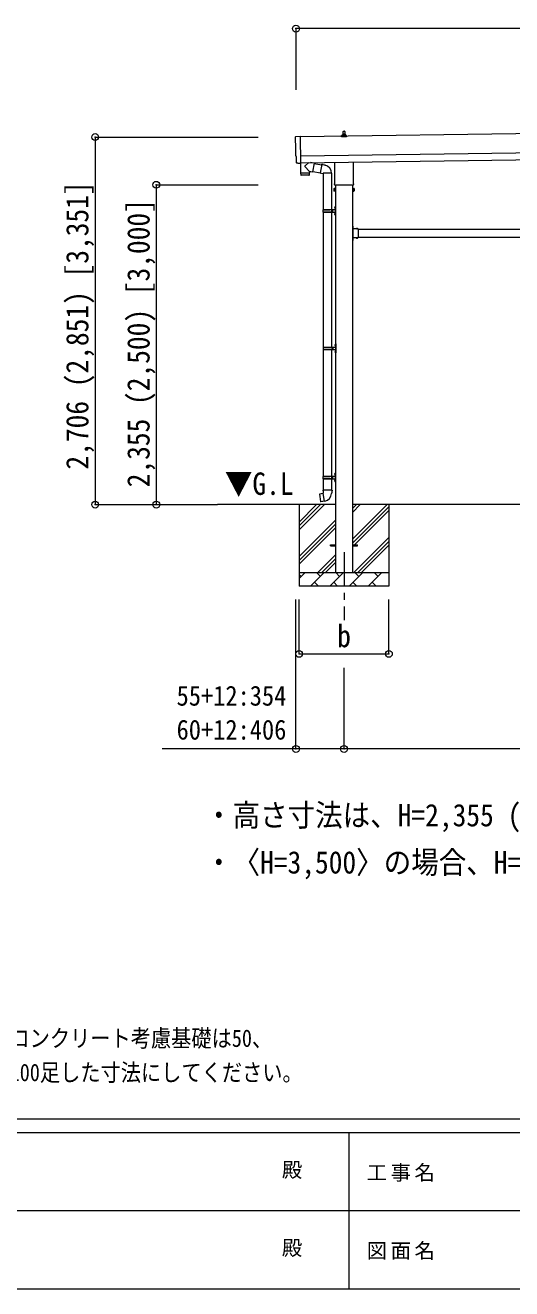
# Model space of a CAD drawing. Units: millimetres at full size, sheet at 1:50; details may follow other scales. Extents: x -14053 to 14053, y -9700 to 9700.
# Drawn here: x -3129 to 451, y -9700 to -398 of the extents above; entities that cross this region are included whole.
import ezdxf
from ezdxf.enums import TextEntityAlignment as Align

# ---------------------------------------------------------------- set-up
doc = ezdxf.new("R2010")
doc.units = ezdxf.units.MM
doc.header["$LTSCALE"] = 50
doc.header["$PDMODE"] = 32
doc.header["$PDSIZE"] = 50
doc.linetypes.add('CHAIN1', pattern=[8, 5, -1, 1, -1])
doc.linetypes.add('USER3', pattern=[4, 3, -1])
for name, color, linetype, lineweight in [('0-1_Defpoints', 7, 'CHAIN1', 9), ('0-2_TEXT1', 4, 'Continuous', 9), ('0-3_SHAPE', 7, 'Continuous', 9), ('0-7_PARTS2', 7, 'Continuous', 9), ('0-8_TABLE1', 6, 'Continuous', 9), ('0-9_DIM1', 7, 'Continuous', 9), ('0-D', 7, 'Continuous', 9), ('F-0', 7, 'Continuous', 9)]:
    doc.layers.add(name, color=color, linetype=linetype, lineweight=lineweight)
doc.styles.add('ＭＳ ゴシック', font='')
doc.styles.get('ＭＳ ゴシック').set_extended_font_data('MS Gothic')

msp = doc.modelspace()

# ---------------------------------------------------------------- linework, layer by layer
at = {"layer": '0-1_Defpoints'}
msp.add_line((-783.09, -4277.21), (-783.09, -4777.21), dxfattribs=at)
at = {"layer": '0-2_TEXT1'}
for p, q in [((4259.14, -1143.76), (-1105.81, -1220.4)), ((-800.57, -1209.76), (-793.85, -1208.13)), ((-793.47, -1207.94), (-772.71, -1207.94)), ((-793.09, -1207.16), (-793.09, -1202.94)), ((-792.09, -1202.94), (-774.09, -1202.94)), ((-789.09, -1202.94), (-788.36, -1179.42)), ((-787.36, -1178.44), (-778.81, -1178.44)), ((-777.81, -1179.42), (-777.09, -1202.94)), ((-773.09, -1207.16), (-773.09, -1202.94)), ((-765.6, -1209.76), (-772.32, -1208.13)), ((-1137.43, -1217.42), (-1105.88, -1215.31)), ((-1105.88, -1215.31), (-1103.04, -1414.15)), ((-1103.81, -1360.39), (4261.14, -1283.75)), ((-801.34, -1218.44), (-801.34, -1210.73)), ((-764.84, -1218.44), (-801.34, -1218.44)), ((-800.96, -1209.94), (-765.22, -1209.94)), ((-764.84, -1218.44), (-764.84, -1210.73)), ((-1103.1, -1410.38), (4261.86, -1333.74)), ((-1122.67, -1414.43), (-1129.6, -1414.17)), ((-851.39, -1562.43), (-851.39, -1406.79)), ((-714.79, -1404.83), (-714.79, -1562.43)), ((-853.09, -1571.21), (-853.09, -1565.71)), ((-715.15, -1574.71), (-851.02, -1574.71)), ((-845.59, -1574.71), (-845.59, -4427.21)), ((-720.59, -1574.71), (-720.59, -4427.21)), ((-713.09, -1565.71), (-713.09, -1571.21)), ((-857.09, -1600.71), (-856.33, -1599.39)), ((-857.09, -1600.71), (-857.09, -1617.71)), ((-857.09, -1617.71), (-856.33, -1619.02)), ((-850.09, -1599.39), (-856.33, -1599.39)), ((-850.09, -1604.3), (-856.33, -1604.3)), ((-850.09, -1614.11), (-856.33, -1614.11)), ((-850.09, -1619.02), (-856.33, -1619.02)), ((-850.09, -1619.02), (-850.09, -1599.39)), ((-850.09, -1600.01), (-847.59, -1600.01)), ((-847.59, -1618.41), (-850.09, -1618.41)), ((-720.59, -1619.71), (-718.59, -1619.71)), ((-716.09, -1600.01), (-718.59, -1600.01)), ((-718.59, -1618.41), (-716.09, -1618.41)), ((-716.09, -1619.02), (-716.09, -1599.39)), ((-716.09, -1599.39), (-709.85, -1599.39)), ((-716.09, -1604.3), (-709.85, -1604.3)), ((-716.09, -1614.11), (-709.85, -1614.11)), ((-716.09, -1619.02), (-709.85, -1619.02)), ((-709.09, -1600.71), (-709.85, -1599.39)), ((-709.09, -1617.71), (-709.85, -1619.02)), ((-709.09, -1600.71), (-709.09, -1617.71)), ((-718.59, -1876.21), (-720.59, -1876.21)), ((-720.59, -1883.21), (-718.59, -1883.21)), ((-720.59, -1889.21), (-718.59, -1889.21)), ((-714.59, -1899.21), (-720.09, -1899.21)), ((-720.09, -1899.21), (-720.09, -1959.21)), ((-718.59, -1876.21), (-718.59, -1896.21)), ((-718.08, -1880.31), (-718.59, -1880.31)), ((-678.59, -1896.21), (-718.59, -1896.21)), ((-718.59, -1900.21), (-718.59, -1958.21)), ((-681.69, -1895.7), (-681.69, -1896.21)), ((-678.59, -1896.21), (-678.59, -1962.21)), ((-678.59, -1899.21), (2112.41, -1899.21)), ((-720.59, -1969.21), (-718.59, -1969.21)), ((-720.59, -1975.21), (-718.59, -1975.21)), ((-718.59, -1982.21), (-720.59, -1982.21)), ((-714.59, -1959.21), (-720.09, -1959.21)), ((-718.59, -1960.21), (-714.59, -1960.21)), ((-718.59, -1962.21), (-718.59, -1982.21)), ((-678.59, -1962.21), (-718.59, -1962.21)), ((-718.08, -1966.31), (-718.59, -1966.31)), ((-681.69, -1962.71), (-681.69, -1962.21)), ((-678.59, -1959.21), (2112.41, -1959.21)), ((-883.09, -4222.71), (-845.59, -4222.71)), ((-883.09, -4231.71), (-883.09, -4222.71)), ((-883.09, -4231.71), (-845.59, -4231.71)), ((-720.59, -4222.71), (-683.09, -4222.71)), ((-720.59, -4231.71), (-683.09, -4231.71)), ((-683.09, -4231.71), (-683.09, -4222.71))]:
    msp.add_line(p, q, dxfattribs=at)
for points in [[(-1132.48, -1411.22), (-1133.15, -1364.19), (-1133.75, -1364.2)], [(-1121.93, -1414.15), (-1121.28, -1413.51), (-1103.04, -1414.15)], [(-718.59, -1619.71), (-718.59, -1598.71), (-720.59, -1598.71)], [(-718.08, -1880.31), (-718.08, -1892.11), (-718.59, -1892.11)], [(-718.59, -1900.21), (-714.59, -1900.21), (-714.59, -1898.21), (-718.59, -1898.21)], [(-681.69, -1895.7), (-693.49, -1895.7), (-693.49, -1896.21)], [(-718.59, -1958.21), (-714.59, -1958.21), (-714.59, -1960.21)], [(-718.08, -1966.31), (-718.08, -1978.11), (-718.59, -1978.11)], [(-681.69, -1962.71), (-693.49, -1962.71), (-693.49, -1962.21)]]:
    msp.add_lwpolyline(points, dxfattribs=at)
msp.add_lwpolyline([(-847.59, -1619.71), (-847.59, -1598.71), (-845.59, -1598.71), (-845.59, -1619.71)], close=True, dxfattribs=at)
at = {"layer": '0-2_TEXT1', "linetype": 'USER3'}
for points in [[(-715.98, -1883.71), (-718.76, -1885.06), (-719.36, -1886.21)], [(-715.98, -1888.71), (-718.76, -1887.35), (-719.36, -1886.21)], [(-690.09, -1893.59), (-688.73, -1896.37), (-687.59, -1896.98)], [(-685.09, -1893.59), (-686.44, -1896.37), (-687.59, -1896.98)], [(-715.98, -1969.71), (-718.76, -1971.06), (-719.36, -1972.21)], [(-715.98, -1974.71), (-718.76, -1973.35), (-719.36, -1972.21)], [(-690.09, -1964.82), (-688.73, -1962.04), (-687.59, -1961.43)], [(-685.09, -1964.82), (-686.44, -1962.04), (-687.59, -1961.43)]]:
    msp.add_lwpolyline(points, dxfattribs=at)
at = {"layer": '0-2_TEXT1'}
for centre, radius, start, end in [((-794.09, -1207.16), 1, 283.62699, 0), ((-789, -1203.58), 4.13, 90, 171.17633), ((-792.09, -1203.94), 1, 90, 180), ((-787.36, -1179.44), 1, 90, 178.60509), ((-779.75, -1202.94), 4.83, 133.60282, 180), ((-786.42, -1202.94), 4.83, 0, 46.39718), ((-778.81, -1179.44), 1, 1.39491, 90), ((-777.17, -1203.58), 4.13, 8.82367, 90), ((-774.09, -1203.94), 1, 0, 90), ((-772.09, -1207.16), 1, 180, 256.37301), ((-800.34, -1210.73), 1, 103.62699, 180), ((-765.84, -1210.73), 1, 0, 76.37301), ((-849.09, -1565.71), 4, 125.09963, 180), ((-849.09, -1571.21), 4, 180, 194.47751), ((-849.09, -1571.21), 4, 194.47751, 241.04498), ((-717.09, -1571.21), 4, 298.95502, 345.52249), ((-717.09, -1565.71), 4, 0, 54.90037), ((-717.09, -1571.21), 4, 345.52249, 0), ((-852.74, -1601.84), 4.34, 145.61575, 214.38425), ((-840.85, -1609.21), 16.24, 162.41205, 197.58795), ((-852.74, -1616.57), 4.34, 145.61575, 214.38425), ((-725.33, -1609.21), 16.24, 342.41205, 17.58795), ((-713.43, -1601.84), 4.34, 325.61575, 34.38425), ((-713.43, -1616.57), 4.34, 325.61575, 34.38425), ((-718.59, -1896.21), 2, 180, 270), ((-723.82, -1886.21), 8.23, 314.2189, 45.7811), ((-687.59, -1901.44), 8.23, 44.2189, 135.7811), ((-718.59, -1962.21), 2, 90, 180), ((-723.82, -1972.21), 8.23, 314.2189, 45.7811), ((-687.59, -1956.97), 8.23, 224.2189, 315.7811)]:
    msp.add_arc(centre, radius, start, end, dxfattribs=at)
for centre, major_axis, ratio, start_param, end_param in [((-1137.23, -1220.41), (-3, -0.04), 0.99863, 4.7647489, 6.2979817), ((-5901.59, -1358.91), (4762.89, 68.04), 0.99863, 6.2686928, 6.2979817), ((-1133.81, -1359.8), (-4.41, -0.06), 0.99863, 6.2686928, 7.8539816), ((-1129.47, -1411.17), (-2.15, -2.1), 0.9974, 5.5252311, 7.0411395), ((-1122.63, -1413.43), (-0.717, -0.7), 0.9974, 0.7579542, 1.5707963)]:
    msp.add_ellipse(centre, major_axis=major_axis, ratio=ratio, start_param=start_param, end_param=end_param, dxfattribs=at)
at = {"layer": '0-3_SHAPE'}
for p, q in [((-845.59, -3927.21), (-1714.63, -3927.21)), ((-1113.09, -3927.21), (-1113.09, -4527.21)), ((-1113.09, -4112.26), (-928.04, -3927.21)), ((-1113.09, -4083.97), (-956.32, -3927.21)), ((-1113.09, -4055.69), (-984.61, -3927.21)), ((2154.41, -3927.21), (-720.59, -3927.21)), ((-720.59, -4182.3), (-465.49, -3927.21)), ((-720.59, -3984.31), (-663.48, -3927.21)), ((-720.59, -3956.03), (-691.76, -3927.21)), ((-720.59, -4210.59), (-453.09, -3943.09)), ((-720.59, -4238.87), (-453.09, -3971.37)), ((-453.09, -3927.21), (-453.09, -4527.21)), ((-1113.09, -4310.25), (-845.59, -4042.75)), ((-1113.09, -4338.53), (-845.59, -4071.03)), ((-1113.09, -4366.81), (-845.59, -4099.31)), ((-710.93, -4427.21), (-453.09, -4169.36)), ((-682.65, -4427.21), (-453.09, -4197.65)), ((-654.36, -4427.21), (-453.09, -4225.93)), ((-975.49, -4427.21), (-845.59, -4297.3)), ((-947.2, -4427.21), (-845.59, -4325.59)), ((-918.92, -4427.21), (-845.59, -4353.87)), ((-1113.09, -4427.21), (-453.09, -4427.21)), ((-1113.09, -4470.1), (-1070.19, -4427.21)), ((-1098.75, -4455.76), (-1113.09, -4441.42)), ((-1028.77, -4527.21), (-928.77, -4427.21)), ((-957.33, -4455.76), (-985.88, -4427.21)), ((-887.35, -4527.21), (-787.35, -4427.21)), ((-815.91, -4455.76), (-844.46, -4427.21)), ((-745.93, -4527.21), (-645.93, -4427.21)), ((-674.48, -4455.76), (-703.04, -4427.21)), ((-604.51, -4527.21), (-504.51, -4427.21)), ((-533.06, -4455.76), (-561.62, -4427.21)), ((-456.37, -4427.21), (-453.09, -4423.92)), ((-453.09, -4527.21), (-1113.09, -4527.21)), ((-1000.22, -4498.65), (-971.67, -4527.21)), ((-858.8, -4498.65), (-830.25, -4527.21)), ((-717.38, -4498.65), (-688.82, -4527.21)), ((-575.96, -4498.65), (-547.4, -4527.21))]:
    msp.add_line(p, q, dxfattribs=at)
at = {"layer": '0-8_TABLE1'}
for p, q in [((-1136.82, -423.09), (-1136.82, -873.09)), ((5572.52, -423.09), (-1136.82, -423.09)), ((-2614.63, -1220.84), (-2614.63, -3927.21)), ((-2614.63, -1220.84), (-1414.63, -1220.84)), ((-2164.63, -1572.21), (-2164.63, -3927.21)), ((-2164.63, -1572.21), (-1414.63, -1572.21)), ((-2614.63, -3927.21), (-1714.63, -3927.21)), ((-1136.82, -5726.21), (-1136.82, -4626.21)), ((-1113.09, -5026.21), (-1113.09, -4626.21)), ((-453.09, -5026.21), (-453.09, -4626.21)), ((-1113.09, -5026.21), (-453.09, -5026.21)), ((-783.09, -5726.21), (-783.09, -5128.21)), ((-1136.82, -5726.21), (-2121.4, -5726.21)), ((6557.1, -5726.21), (-2121.4, -5726.21)), ((2216.91, -5726.21), (-783.09, -5726.21))]:
    msp.add_line(p, q, dxfattribs=at)
for p in [(-1136.82, -423.09), (-2614.63, -1220.84), (-2164.63, -1572.21), (-2614.63, -3927.21), (-2164.63, -3927.21), (-1113.09, -5026.21), (-453.09, -5026.21), (-1136.82, -5726.21), (-783.09, -5726.21)]:
    msp.add_point(p, dxfattribs=at)
at = {"layer": '0-9_DIM1'}
for p, q in [((-1102.41, -1486.38), (-1102, -1499.43)), ((-1097.92, -1485.32), (-1097.89, -1486.32)), ((-1038.6, -1472.45), (-1069.47, -1439.35)), ((-1041.65, -1409.5), (-1069.3, -1432.01)), ((-1042.93, -1484.53), (-1042.93, -1485.53)), ((-1038.6, -1472.45), (-1014.19, -1476.4)), ((-1038.6, -1472.45), (-1038.43, -1484.47)), ((-1004.03, -1413.51), (-1029.87, -1409.34)), ((-1004.03, -1413.51), (-1014.19, -1476.4)), ((-1013.9, -1474.57), (-957.38, -1483.57)), ((-1004.32, -1415.34), (-946.96, -1424.47)), ((-946.64, -1422.65), (-957.7, -1485.39)), ((-957.7, -1485.39), (-957.3, -1487.64)), ((-957.7, -1485.39), (-937.94, -1488.52)), ((-957.3, -1487.64), (-953.74, -1488.27)), ((-953.74, -1488.27), (-952.55, -1486.2)), ((-946.64, -1422.65), (-945.49, -1420.67)), ((-946.64, -1422.65), (-927, -1426.47)), ((-945.49, -1420.67), (-941.93, -1421.3)), ((-941.93, -1421.3), (-941.52, -1423.65)), ((-937.94, -1488.52), (-935.74, -1487.53)), ((-875.44, -1487.93), (-936.62, -1487.93)), ((-935.59, -1487.93), (-935.59, -1755.21)), ((-927, -1426.47), (-925.32, -1428.1)), ((-925.32, -1428.1), (-923.2, -1428.55)), ((-875.59, -1487.93), (-875.59, -2768.21)), ((-1041.41, -1501.51), (-1098.95, -1502.33)), ((-938.59, -1757.21), (-888.26, -1757.21)), ((-937.59, -1755.21), (-851.59, -1755.21)), ((-937.59, -1755.21), (-937.59, -1757.21)), ((-878.59, -1755.21), (-878.59, -1759.71)), ((-878.59, -1759.71), (-876.59, -1759.71)), ((-876.59, -1759.71), (-876.59, -1768.71)), ((-870.59, -1755.21), (-870.59, -1773.21)), ((-870.59, -1759.71), (-867.59, -1759.71)), ((-867.59, -1759.71), (-867.59, -1768.71)), ((-851.89, -1738.07), (-849.84, -1739.06)), ((-850.62, -1736.06), (-849.99, -1736.06)), ((-850.62, -1736.06), (-850.62, -1744.36)), ((-850.62, -1744.36), (-849.99, -1744.36)), ((-849.99, -1736.06), (-849.59, -1736.46)), ((-849.84, -1739.06), (-849.23, -1740.21)), ((-849.59, -1732.21), (-846.59, -1730.71)), ((-849.59, -1732.21), (-849.59, -1796.21)), ((-846.59, -1730.71), (-846.59, -1797.71)), ((-846.59, -1730.71), (-845.59, -1730.71)), ((-845.59, -1730.71), (-845.59, -1797.71)), ((-938.59, -1771.21), (-888.26, -1771.21)), ((-937.59, -1773.21), (-937.59, -1771.21)), ((-937.59, -1773.21), (-851.59, -1773.21)), ((-935.59, -1773.21), (-935.59, -2768.21)), ((-878.59, -1773.21), (-878.59, -1768.71)), ((-878.59, -1768.71), (-876.59, -1768.71)), ((-870.59, -1768.71), (-867.59, -1768.71)), ((-851.89, -1786.07), (-849.84, -1787.06)), ((-850.62, -1784.06), (-849.99, -1784.06)), ((-850.62, -1784.06), (-850.62, -1792.36)), ((-850.62, -1792.36), (-849.99, -1792.36)), ((-849.99, -1784.06), (-849.99, -1792.36)), ((-849.99, -1784.06), (-849.59, -1784.46)), ((-849.99, -1792.36), (-849.59, -1791.96)), ((-849.84, -1787.06), (-849.23, -1788.21)), ((-849.59, -1796.21), (-846.59, -1797.71)), ((-846.59, -1797.71), (-845.59, -1797.71)), ((-936.09, -2770.21), (-885.76, -2770.21)), ((-936.09, -2784.21), (-885.76, -2784.21)), ((-935.59, -2786.2), (-935.59, -3718.21)), ((-935.09, -2768.21), (-849.09, -2768.21)), ((-935.09, -2768.21), (-935.09, -2770.21)), ((-935.09, -2786.21), (-935.09, -2784.21)), ((-935.09, -2786.21), (-849.09, -2786.21)), ((-876.09, -2768.21), (-876.09, -2772.71)), ((-876.09, -2772.71), (-874.09, -2772.71)), ((-876.09, -2786.21), (-876.09, -2781.71)), ((-876.09, -2781.71), (-874.09, -2781.71)), ((-875.59, -2786.2), (-875.59, -3718.21)), ((-874.09, -2772.71), (-874.09, -2781.71)), ((-868.09, -2768.21), (-868.09, -2786.21)), ((-868.09, -2772.71), (-865.09, -2772.71)), ((-868.09, -2781.71), (-865.09, -2781.71)), ((-865.09, -2772.71), (-865.09, -2781.71)), ((-849.39, -2751.06), (-847.34, -2752.06)), ((-848.12, -2749.06), (-847.49, -2749.06)), ((-848.12, -2749.06), (-848.12, -2757.36)), ((-848.12, -2757.36), (-847.49, -2757.36)), ((-847.49, -2749.06), (-847.09, -2749.46)), ((-847.34, -2752.06), (-846.73, -2753.21)), ((-847.09, -2745.21), (-844.09, -2743.71)), ((-847.09, -2745.21), (-847.09, -2809.21)), ((-844.09, -2743.71), (-844.09, -2810.71)), ((-844.09, -2743.71), (-843.09, -2743.71)), ((-843.09, -2743.71), (-843.09, -2810.71)), ((-849.39, -2799.06), (-847.34, -2800.06)), ((-848.12, -2797.06), (-847.49, -2797.06)), ((-848.12, -2797.06), (-848.12, -2805.36)), ((-848.12, -2805.36), (-847.49, -2805.36)), ((-847.49, -2797.06), (-847.49, -2805.36)), ((-847.49, -2797.06), (-847.09, -2797.46)), ((-847.49, -2805.36), (-847.09, -2804.96)), ((-847.34, -2800.06), (-846.73, -2801.21)), ((-847.09, -2809.21), (-844.09, -2810.71)), ((-844.09, -2810.71), (-843.09, -2810.71)), ((-938.59, -3720.21), (-888.26, -3720.21)), ((-937.59, -3718.21), (-851.59, -3718.21)), ((-937.59, -3718.21), (-937.59, -3720.21)), ((-878.59, -3718.21), (-878.59, -3722.71)), ((-870.59, -3718.21), (-870.59, -3736.21)), ((-851.89, -3701.06), (-849.84, -3702.06)), ((-850.62, -3699.06), (-849.99, -3699.06)), ((-850.62, -3699.06), (-850.62, -3707.36)), ((-850.62, -3707.36), (-849.99, -3707.36)), ((-849.99, -3699.06), (-849.59, -3699.46)), ((-849.84, -3702.06), (-849.23, -3703.21)), ((-849.59, -3695.21), (-846.59, -3693.71)), ((-849.59, -3695.21), (-849.59, -3759.21)), ((-846.59, -3693.71), (-846.59, -3760.71)), ((-846.59, -3693.71), (-845.59, -3693.71)), ((-845.59, -3693.71), (-845.59, -3760.71)), ((-938.59, -3734.21), (-888.26, -3734.21)), ((-937.59, -3736.21), (-937.59, -3734.21)), ((-937.59, -3736.21), (-851.59, -3736.21)), ((-935.59, -3736.21), (-935.59, -3821.13)), ((-878.59, -3722.71), (-876.59, -3722.71)), ((-878.59, -3736.21), (-878.59, -3731.71)), ((-878.59, -3731.71), (-876.59, -3731.71)), ((-876.59, -3722.71), (-876.59, -3731.71)), ((-875.59, -3736.21), (-875.59, -3821.13)), ((-870.59, -3722.71), (-867.59, -3722.71)), ((-870.59, -3731.71), (-867.59, -3731.71)), ((-867.59, -3722.71), (-867.59, -3731.71)), ((-851.89, -3749.06), (-849.84, -3750.06)), ((-850.62, -3747.06), (-849.99, -3747.06)), ((-850.62, -3747.06), (-850.62, -3755.36)), ((-850.62, -3755.36), (-849.99, -3755.36)), ((-849.99, -3747.06), (-849.99, -3755.36)), ((-849.99, -3747.06), (-849.59, -3747.46)), ((-849.99, -3755.36), (-849.59, -3754.96)), ((-849.84, -3750.06), (-849.23, -3751.21)), ((-849.59, -3759.21), (-846.59, -3760.71)), ((-846.59, -3760.71), (-845.59, -3760.71)), ((-964.05, -3849.58), (-964.86, -3850.75)), ((-964.86, -3850.75), (-955.24, -3905.31)), ((-936.18, -3844.33), (-964.05, -3849.58)), ((-951.31, -3846.98), (-951.52, -3847.22)), ((-941.21, -3904.22), (-941.49, -3904.07)), ((-937.44, -3821.13), (-939.59, -3821.91)), ((-939.59, -3821.91), (-939.59, -3825.53)), ((-939.59, -3825.53), (-937.35, -3826.35)), ((-873.74, -3821.13), (-937.44, -3821.13)), ((-937.44, -3821.13), (-937.09, -3841.13)), ((-937.09, -3841.13), (-935.74, -3843.13)), ((-925.82, -3901.63), (-935.96, -3844.16)), ((-935.93, -3843.33), (-935.93, -3844.04)), ((-935.74, -3843.13), (-935.77, -3843.14)), ((-925.52, -3902.39), (-925.76, -3901.73)), ((-875.4, -3843.07), (-875.47, -3845.24)), ((-874.09, -3841.13), (-875.4, -3843.07)), ((-873.74, -3821.13), (-874.09, -3841.13)), ((-871.59, -3825.53), (-873.83, -3826.35)), ((-873.74, -3821.13), (-871.59, -3821.91)), ((-871.59, -3821.91), (-871.59, -3825.53))]:
    msp.add_line(p, q, dxfattribs=at)
for points in [[(-1103.44, -1414.14), (-1102.42, -1485.38), (-1038.43, -1484.47)], [(-1038.46, -1498.52), (-1038.42, -1485.47), (-1102.41, -1486.38)], [(-851.89, -1742.36), (-849.84, -1741.36), (-849.23, -1740.21)], [(-849.99, -1736.06), (-849.99, -1744.36), (-849.59, -1743.96)], [(-851.89, -1790.36), (-849.84, -1789.36), (-849.23, -1788.21)], [(-849.39, -2755.35), (-847.34, -2754.36), (-846.73, -2753.21)], [(-847.49, -2749.06), (-847.49, -2757.36), (-847.09, -2756.96)], [(-849.39, -2803.35), (-847.34, -2802.36), (-846.73, -2801.21)], [(-851.89, -3705.35), (-849.84, -3704.36), (-849.23, -3703.21)], [(-849.99, -3699.06), (-849.99, -3707.36), (-849.59, -3706.96)], [(-851.89, -3753.35), (-849.84, -3752.36), (-849.23, -3751.21)], [(-926.09, -3901.54), (-954.08, -3906.14), (-955.24, -3905.31)], [(-949.06, -3846.76), (-949.34, -3846.61), (-951.31, -3846.98)], [(-939.03, -3903.66), (-939.24, -3903.9), (-941.21, -3904.22)]]:
    msp.add_lwpolyline(points, dxfattribs=at)
for centre, radius, start, end in [((-1065.99, -1435.76), 5, 131.47396, 225.79244), ((-935.74, -1487.53), 60.3, 359.62495, 78), ((-1099, -1499.33), 3, 181.81845, 270.86677), ((-1041.46, -1498.51), 3, 270.81845, 359.81845), ((-889.84, -1764.21), 49.25, 171.82876, 180.00002), ((-889.84, -1764.21), 49.25, 180.00002, 188.17127), ((-888.26, -1755.21), 2, 270, 359.99998), ((-846.29, -1740.21), 6, 136.21765, 223.78235), ((-851.59, -1753.21), 2, 270, 359.99998), ((-888.26, -1773.21), 2, 0.00005, 90.00004), ((-846.29, -1788.21), 6, 136.21765, 223.78235), ((-851.59, -1775.21), 2, 0.00005, 90.00004), ((-887.34, -2777.21), 49.25, 171.82876, 180.00002), ((-887.34, -2777.21), 49.25, 180.00002, 188.17127), ((-885.76, -2768.21), 2, 270, 359.99998), ((-885.76, -2786.21), 2, 0.00005, 90.00004), ((-843.79, -2753.21), 6, 136.21765, 223.78235), ((-849.09, -2766.21), 2, 270, 359.99998), ((-849.09, -2788.21), 2, 0.00005, 90.00004), ((-843.79, -2801.21), 6, 136.21765, 223.78235), ((-889.84, -3727.21), 49.25, 171.82876, 180.00002), ((-888.26, -3718.21), 2, 270, 359.99998), ((-846.29, -3703.21), 6, 136.21765, 223.78235), ((-851.59, -3716.21), 2, 270, 359.99998), ((-889.84, -3727.21), 49.25, 180.00002, 188.17127), ((-888.26, -3736.21), 2, 0.00005, 90.00004), ((-846.29, -3751.21), 6, 136.21765, 223.78235), ((-851.59, -3738.21), 2, 0.00005, 90.00004), ((-936.23, -3844.04), 0.3, 280.66842, 0), ((-935.73, -3843.33), 0.2, 100, 180), ((-926.04, -3901.83), 0.3, 20, 99.33158), ((-925.33, -3902.32), 0.2, 200, 279.96938), ((-935.74, -3843.13), 60.3, 279.96938, 358)]:
    msp.add_arc(centre, radius, start, end, dxfattribs=at)
at = {"layer": 'F-0', "color": 5, "lineweight": 5}
for p, q in [((-14053.43, -8450), (13346.57, -8450)), ((-14053.43, -8550), (8901.98, -8550)), ((-748.03, -8550), (-748.03, -9700)), ((-5748.03, -9125), (4501.97, -9125)), ((-14053.43, -9700), (13346.57, -9700))]:
    msp.add_line(p, q, dxfattribs=at)

# ---------------------------------------------------------------- texts
at = {"layer": '0-7_PARTS2', "style": 'ＭＳ ゴシック', "width": 0.9}
msp.add_text('▼G.L', height=165, dxfattribs=at).set_placement((-1659.96, -3904.99), align=Align.BOTTOM_LEFT)
at = {"layer": '0-8_TABLE1', "color": 7, "style": 'ＭＳ ゴシック', "width": 0.9}
for s, p in [('2,706 (2,851) [3,351]', (-2614.63, -3669.02)), ('2,355 (2,500) [3,000]', (-2164.63, -3799.71))]:
    msp.add_text(s, height=165, rotation=90, dxfattribs=at).set_placement(p, align=Align.BOTTOM_LEFT)
for s, height, p in [('b', 165, (-833.09, -5026.21)), ('55+12:354', 146.6, (-2015.35, -5451.21)), ('60+12:406', 146.6, (-2015.35, -5701.21))]:
    msp.add_text(s, height=height, dxfattribs=at).set_placement(p, align=Align.BOTTOM_LEFT)
at = {"layer": '0-D', "style": 'ＭＳ ゴシック'}
for s, height, width, p in [('・高さ寸法は、H=2,355 (H=2,500) [H=3,000]を示す。', 165, 0.9, (-1806.15, -6345.32)), ('・〈H=3,500〉の場合、H=2,355に〈1,145〉を足した寸法としてください。', 165, 0.9, (-1806.15, -6692.69)), ('・H3500の場合、独立基礎は150、土間コンクリート考慮基礎は50、', 128.3, 0.85, (-5772.58, -7958.08)), ('\u3000土間コンクリート造同時施工基礎は100足した寸法にしてください。', 128.3, 0.85, (-5772.58, -8210.22))]:
    msp.add_text(s, height=height, dxfattribs=dict(at, width=width)).set_placement(p, align=Align.BOTTOM_LEFT)
at = {"layer": 'F-0', "style": 'ＭＳ ゴシック'}
for p in [(-1240.88, -8912.5), (-1240.88, -9487.5)]:
    msp.add_text('殿', height=110, dxfattribs=at).set_placement(p, align=Align.BOTTOM_LEFT)
at = {"layer": 'F-0', "char_height": 110, "attachment_point": 7, "style": 'ＭＳ ゴシック'}
for s, insert in [('\\T1.17;工事名', (-616.19, -8912.5)), ('\\T1.17;図面名', (-616.19, -9487.5))]:
    msp.add_mtext(s, dxfattribs=dict(at, insert=insert))

doc.saveas('drawing.dxf')
